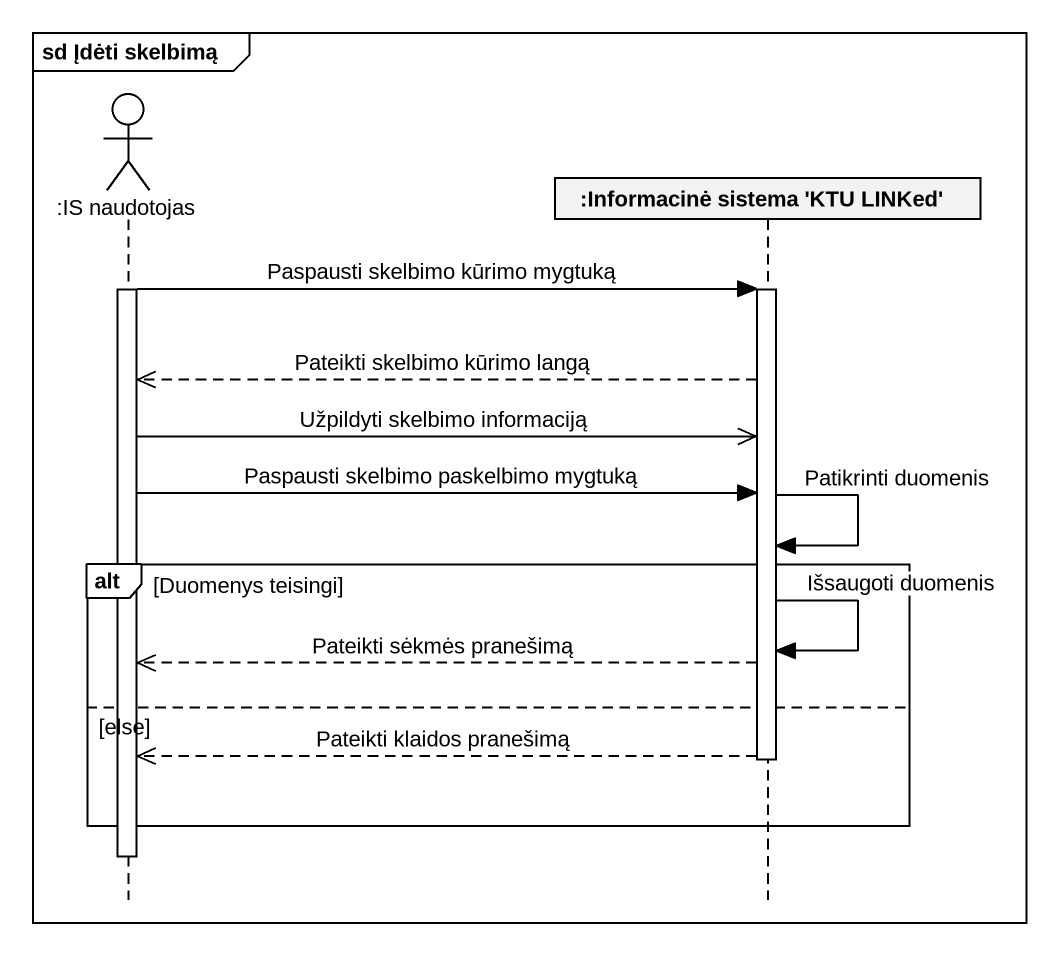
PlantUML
@startuml
mainframe sd Įdėti skelbimą
hide footbox
actor ":IS naudotojas" as IS_naudotojas
participant ":Informacinė sistema 'KTU LINKed'" as Informacinė_sistema_KTU

activate IS_naudotojas
IS_naudotojas -> Informacinė_sistema_KTU : Paspausti skelbimo kūrimo mygtuką
activate Informacinė_sistema_KTU
Informacinė_sistema_KTU -->> IS_naudotojas : Pateikti skelbimo kūrimo langą
IS_naudotojas ->> Informacinė_sistema_KTU : Užpildyti skelbimo informaciją
IS_naudotojas -> Informacinė_sistema_KTU : Paspausti skelbimo paskelbimo mygtuką
Informacinė_sistema_KTU -> Informacinė_sistema_KTU : Patikrinti duomenis
alt Duomenys teisingi
  Informacinė_sistema_KTU -> Informacinė_sistema_KTU : Išsaugoti duomenis
  Informacinė_sistema_KTU -->> IS_naudotojas : Pateikti sėkmės pranešimą
else else
  Informacinė_sistema_KTU -->> IS_naudotojas : Pateikti klaidos pranešimą
  deactivate Informacinė_sistema_KTU
end
deactivate IS_naudotojas
@enduml
